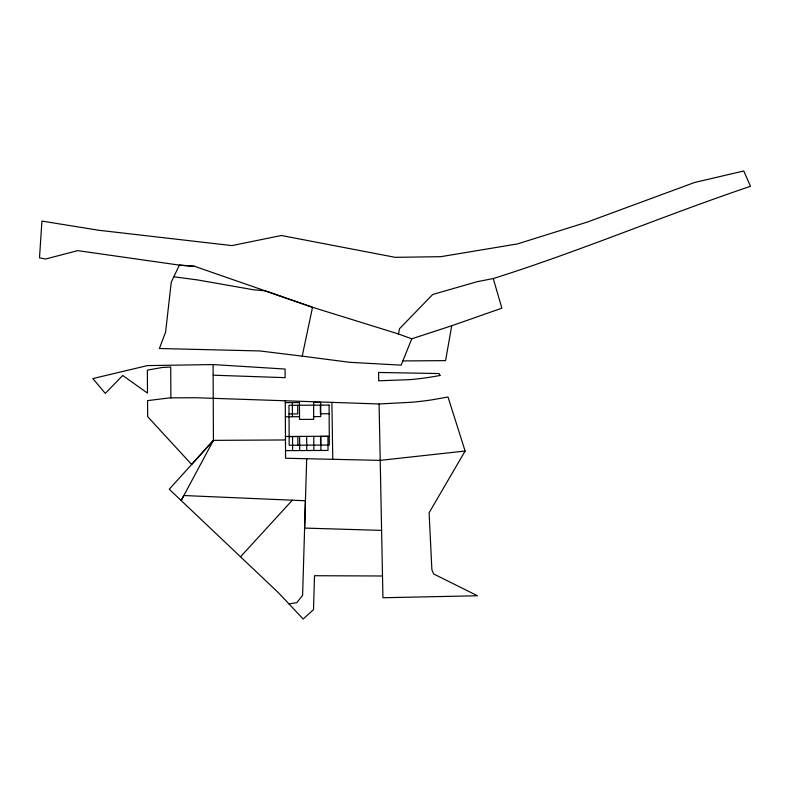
<?xml version="1.0" encoding="UTF-8"?>
<svg xmlns="http://www.w3.org/2000/svg" width="790" height="790" viewBox="0 0 790 790"><rect width="100%" height="100%" fill="white"/><g stroke="black" fill="none" stroke-linecap="round" stroke-linejoin="round"><path stroke-width="1.19" d="M306.698 458.723L304.604 528.076L381.511 530.386M451.742 325.757L411.748 338.811L398.486 333.973L399.533 328.699L432.703 294.492L477.091 281.704L493.256 278.544L501.877 308.179L451.742 325.757L445.57 360.635L402.861 360.921M194.577 266.329L179.389 265.114L171.262 282.149L165.594 332.136L159.392 348.509L259.88 350.948L302.215 356.142L312.534 307.29L194.567 266.309L179.389 265.124L77.716 250.628L45.514 259.041L39.5 257.846L41.929 221.082L98.898 230.275L231.934 245.601L281.378 235.499L395.188 257.333L440.781 256.681L517.401 243.942L587.217 222.099L694.529 182.5L743.755 170.976L750.5 186.302C664.143 215.394 580.196 251.19 493.256 278.544M411.748 338.811L401.172 365.148L349.516 362.294L302.215 356.142M285.476 439.961L213.428 440.356L181.177 500.514L183.863 495.528L305.434 500.761L302.6 595.344L296.813 602.652L288.943 603.896L278.495 592.826L169.258 489.237L213.428 440.356L213.093 364.565L147.355 365.602L92.835 378.578L105.297 393.4L122.717 375.467L147.493 393.114L147.355 370.145L162.197 367.488L170.719 367.004L170.897 397.874M465.122 451.031L429.098 512.789L431.883 569.778L433.68 573.965L477.476 595.759L382.933 597.754L379.091 403.976L411.768 402.238A326.221 326.221 0 0 0 431.686 399.878L448.009 397.015L465.122 451.031L380.029 460.373L285.575 458.24L285.269 400.797M213.428 440.356L191.634 464.471L147.671 416.656L147.552 400.619L169.791 397.874L195.792 397.735L379.091 403.976M240.595 556.713L292.33 500.198M285.269 402.604L299.44 402.535L299.529 419.421L313.689 419.342L313.6 402.456L320.681 402.416L320.75 416.577L313.67 416.616M289.022 413.95L297.751 413.911L297.702 405.26M329.134 413.733L320.404 413.782L320.365 405.142M285.348 416.765L299.509 416.695M285.457 436.485L327.939 436.258L328.018 450.419L285.536 450.646M289.14 436.613L297.87 436.564L297.919 445.204M329.262 436.396L320.533 436.445L320.572 445.086M382.469 575.999L314.519 575.712L313.502 609.653L303.163 619.024L288.943 603.896M213.142 375.191L285.141 377.66L285.091 369.049L213.093 364.565M173.81 276.796L197.431 279.907L253.284 289.733L265.124 290.839L312.534 307.29L398.486 333.973M331.879 402.357L332.778 459.306M320.859 436.297L320.938 450.458M313.778 436.337L313.857 450.498M306.698 436.376L306.777 450.537M299.617 436.406L299.696 450.577M292.359 402.564L292.428 416.725M292.537 436.445L292.616 450.606M439.981 375.487L432.031 376.889A305.858 305.858 0 0 1 409.793 379.664L378.706 380.79L378.568 372.455L439.171 373.561L439.981 375.487M329.094 405.092L288.972 405.31L289.189 445.254L329.302 445.037L329.094 405.092"/></g></svg>
